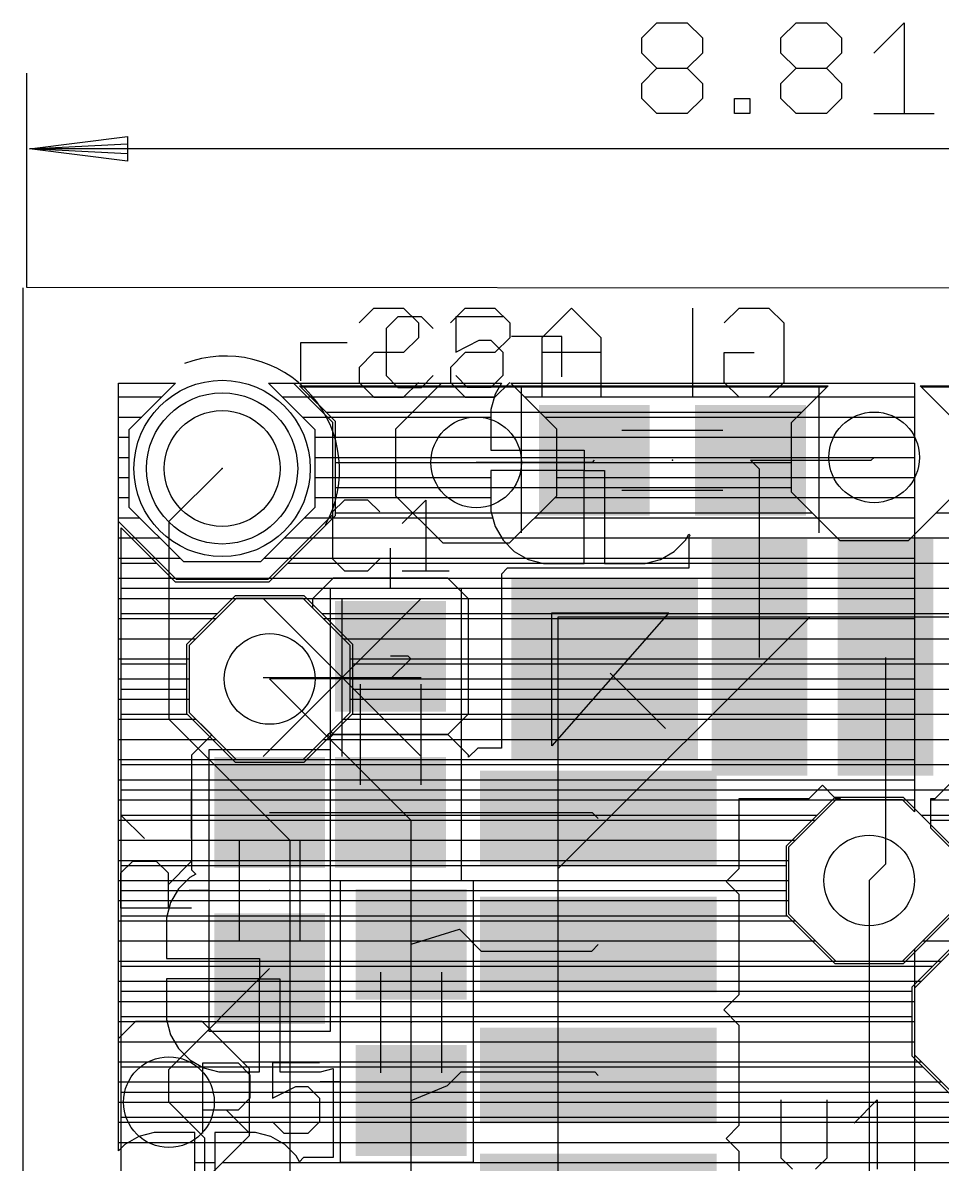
# Model space of a CAD drawing. Extents: x -0.7 to 18.8, y -1.7 to 21.4.
# Drawn here: x 6.78 to 11.42, y 15.64 to 21.39 of the extents above; entities that cross this region are included whole.
import ezdxf

# ---------------------------------------------------------------- set-up
doc = ezdxf.new("R2010")
doc.units = 0
for name, color, linetype in [('1', 22, 'CONTINUOUS'), ('15', 4, 'CONTINUOUS'), ('16', 175, 'CONTINUOUS'), ('17', 82, 'CONTINUOUS'), ('18', 82, 'CONTINUOUS'), ('2', 190, 'CONTINUOUS'), ('20', 7, 'CONTINUOUS'), ('21', 253, 'CONTINUOUS'), ('22', 253, 'CONTINUOUS'), ('23', 7, 'CONTINUOUS'), ('25', 253, 'CONTINUOUS'), ('26', 253, 'CONTINUOUS'), ('29', 253, 'CONTINUOUS'), ('30', 253, 'CONTINUOUS'), ('41', 22, 'CONTINUOUS'), ('51', 254, 'CONTINUOUS')]:
    doc.layers.add(name, color=color, linetype=linetype)

# ---------------------------------------------------------------- blocks, each defined once
blk = doc.blocks.new('RECT')
blk.add_solid([(-0.5, -0.5), (0.5, -0.5), (-0.5, 0.5), (0.5, 0.5)])
blk = doc.blocks.new('ROUNDP')
blk.add_circle((0, 0), 0.5)
blk = doc.blocks.new('ROUNDV')
blk.add_circle((0, 0), 0.5)

msp = doc.modelspace()

# ---------------------------------------------------------------- linework, layer by layer
at = {"layer": '1'}
for p, q in [((8.147, 19.5763), (9.1951, 19.5764)), ((8.3454, 19.3779), (8.147, 19.5763)), ((9.1951, 19.5764), (9.1632, 19.5211)), ((9.1632, 19.5211), (9.1424, 19.4436)), ((8.2161, 19.5072), (9.1594, 19.5072)), ((8.3177, 19.4056), (9.1424, 19.4056)), ((9.1424, 19.4436), (9.1424, 19.2384)), ((8.3454, 18.9149), (8.3454, 19.3779)), ((8.3454, 19.304), (9.1424, 19.304)), ((9.1424, 19.2384), (9.6123, 19.2384)), ((9.6123, 19.2384), (9.6123, 19.1368)), ((8.3454, 19.2024), (9.6123, 19.2024)), ((9.6525, 19.177), (9.0678, 19.177)), ((9.6631, 19.1876), (9.6525, 19.177)), ((10.4505, 19.1876), (11.0596, 19.1876)), ((10.496, 19.1421), (10.4505, 19.1876)), ((11.0596, 19.1876), (11.0744, 19.2024)), ((9.6123, 19.1368), (9.1424, 19.1368)), ((9.1424, 19.1368), (9.1424, 18.9316)), ((9.6123, 18.6669), (9.6123, 19.1368)), ((9.6123, 19.1368), (9.7139, 19.1368)), ((9.7139, 19.1368), (9.7139, 18.6669)), ((10.496, 18.194), (10.496, 19.1421)), ((8.3454, 19.1008), (9.1424, 19.1008)), ((9.6123, 19.1008), (9.7139, 19.1008)), ((8.3454, 18.9992), (9.1424, 18.9992)), ((9.6123, 18.9992), (9.7139, 18.9992)), ((7.2644, 15.7055), (7.2644, 18.8783)), ((7.2644, 18.8783), (7.5551, 18.5876)), ((8.0181, 18.5876), (8.3454, 18.9149)), ((8.3281, 18.8976), (9.1515, 18.8976)), ((9.1424, 18.9316), (9.1632, 18.8541)), ((9.6123, 18.8976), (9.7139, 18.8976)), ((9.1632, 18.8541), (9.2033, 18.7845)), ((7.2644, 18.796), (7.3467, 18.796)), ((8.2265, 18.796), (9.1967, 18.796)), ((9.2033, 18.7845), (9.26, 18.7278)), ((9.6123, 18.796), (9.7139, 18.796)), ((10.0662, 18.7278), (10.1229, 18.7845)), ((10.1229, 18.7845), (10.1402, 18.8146)), ((10.1295, 18.796), (10.1404, 18.796)), ((10.1402, 18.8146), (10.1471, 18.8078)), ((10.1471, 18.8078), (10.1404, 18.801)), ((10.1404, 18.801), (10.1404, 18.6436)), ((9.26, 18.7278), (9.3296, 18.6877)), ((9.9966, 18.6877), (10.0662, 18.7278)), ((7.2644, 18.6944), (7.4483, 18.6944)), ((8.1249, 18.6944), (9.3179, 18.6944)), ((9.3296, 18.6877), (9.4071, 18.6669)), ((9.4071, 18.6669), (9.6123, 18.6669)), ((9.6123, 18.6944), (9.7139, 18.6944)), ((9.7139, 18.6669), (9.9191, 18.6669)), ((9.9191, 18.6669), (9.9966, 18.6877)), ((10.0083, 18.6944), (10.1404, 18.6944)), ((7.2644, 18.5928), (7.5499, 18.5928)), ((8.0233, 18.5928), (9.1948, 18.5928)), ((8.3465, 18.5928), (8.2423, 18.4886)), ((8.9255, 18.5928), (8.3465, 18.5928)), ((9.0297, 18.4886), (8.9255, 18.5928)), ((9.2246, 18.6436), (9.1948, 18.6138)), ((9.1948, 18.6138), (9.1948, 17.7368)), ((10.1404, 18.6436), (9.2246, 18.6436)), ((7.5551, 18.5876), (8.0181, 18.5876)), ((7.2644, 18.4912), (8.2449, 18.4912)), ((7.8581, 18.4912), (7.62, 18.2531)), ((8.1947, 18.4912), (7.8581, 18.4912)), ((8.2423, 18.4436), (8.1947, 18.4912)), ((8.2423, 18.4886), (8.2423, 18.4436)), ((9.0271, 18.4912), (9.1948, 18.4912)), ((9.0297, 17.9095), (9.0297, 18.4886)), ((7.2644, 18.3896), (7.7565, 18.3896)), ((9.0297, 18.3896), (9.1948, 18.3896)), ((7.2644, 18.288), (7.6549, 18.288)), ((7.62, 18.2531), (7.62, 17.9165)), ((9.0297, 18.288), (9.1948, 18.288)), ((7.2644, 18.1864), (7.62, 18.1864)), ((8.7249, 18.1991), (8.636, 18.1991)), ((8.7376, 18.1864), (8.636, 18.0848)), ((8.7249, 18.1991), (8.7376, 18.1864)), ((9.0297, 18.1864), (9.1948, 18.1864)), ((11.131, 18.194), (11.131, 17.1508)), ((7.2644, 18.0848), (7.62, 18.0848)), ((8.636, 18.0848), (8.0264, 18.0848)), ((9.0297, 18.0848), (9.1948, 18.0848)), ((7.2644, 17.9832), (7.62, 17.9832)), ((9.0297, 17.9832), (9.1948, 17.9832)), ((7.62, 17.9165), (7.734, 17.8025)), ((8.9255, 17.8054), (9.0297, 17.9095)), ((7.2644, 17.8816), (7.6549, 17.8816)), ((9.0017, 17.8816), (9.1948, 17.8816)), ((7.734, 17.8025), (7.6327, 17.7012)), ((8.3188, 17.8025), (8.3341, 17.8178)), ((8.3312, 17.7901), (8.3188, 17.8025)), ((8.3465, 17.8054), (8.3312, 17.7901)), ((8.3341, 17.8178), (8.3465, 17.8054)), ((8.3465, 17.8054), (8.9255, 17.8054)), ((8.9255, 17.8054), (8.3465, 17.8054)), ((9.0297, 17.7012), (8.9255, 17.8054)), ((7.2644, 17.78), (7.7115, 17.78)), ((8.9509, 17.78), (9.1948, 17.78)), ((9.0762, 17.7368), (9.0297, 17.6903)), ((9.1948, 17.7368), (9.0762, 17.7368)), ((7.2644, 17.6784), (7.6327, 17.6784)), ((7.6327, 17.7012), (7.6327, 17.1222)), ((9.0297, 17.6903), (9.0297, 17.7012)), ((7.2644, 17.5768), (7.6327, 17.5768)), ((11.3824, 17.4828), (11.4612, 17.5616)), ((10.7474, 17.4828), (10.8135, 17.5489)), ((10.8135, 17.5489), (10.8796, 17.4828)), ((7.2644, 17.4752), (7.6327, 17.4752)), ((10.3944, 17.1298), (10.3944, 17.4828)), ((10.3944, 17.4828), (10.7474, 17.4828)), ((10.3944, 17.4752), (10.9024, 17.4752)), ((10.8807, 17.4752), (10.6426, 17.2371)), ((10.8796, 17.4828), (10.9024, 17.4828)), ((10.9024, 17.4752), (10.8807, 17.4752)), ((10.9024, 17.4828), (10.9024, 17.4752)), ((11.3596, 17.3329), (11.3596, 17.4828)), ((11.3596, 17.4828), (11.3824, 17.4828)), ((11.3596, 17.4752), (11.5316, 17.4752)), ((8.0264, 17.4117), (8.636, 17.4117)), ((8.636, 17.4117), (9.6527, 17.4117)), ((9.6527, 17.4117), (9.6832, 17.3812)), ((7.2644, 17.3736), (7.6327, 17.3736)), ((10.3944, 17.3736), (10.7791, 17.3736)), ((11.3596, 17.3736), (11.5316, 17.3736)), ((11.4554, 17.2371), (11.3596, 17.3329)), ((7.2644, 17.272), (7.6327, 17.272)), ((10.3944, 17.272), (10.6775, 17.272)), ((10.6426, 17.2371), (10.6426, 16.9005)), ((7.2644, 17.1704), (7.6327, 17.1704)), ((10.3944, 17.1704), (10.6426, 17.1704)), ((11.131, 17.1508), (11.049, 17.0688)), ((7.6534, 17.1014), (7.6233, 17.0841)), ((7.6327, 17.1222), (7.6534, 17.1014)), ((10.3283, 17.0637), (10.3944, 17.1298)), ((7.2644, 17.0688), (7.6081, 17.0688)), ((7.6233, 17.0841), (7.5666, 17.0274)), ((10.3944, 16.9976), (10.3283, 17.0637)), ((10.3334, 17.0688), (10.6426, 17.0688)), ((7.5666, 17.0274), (7.5265, 16.9578)), ((10.3944, 16.4947), (10.3944, 16.9976)), ((7.2644, 16.9672), (7.5319, 16.9672)), ((7.5265, 16.9578), (7.5057, 16.8803)), ((10.3944, 16.9672), (10.6426, 16.9672)), ((7.2644, 16.8656), (7.5057, 16.8656)), ((7.5057, 16.8803), (7.5057, 16.6751)), ((10.3944, 16.8656), (10.6775, 16.8656)), ((10.6426, 16.9005), (10.8807, 16.6624)), ((11.2173, 16.6624), (11.4554, 16.9005)), ((8.7398, 16.7471), (8.9831, 16.8233)), ((8.9831, 16.8233), (9.0932, 16.7132)), ((7.2644, 16.764), (7.5057, 16.764)), ((10.3944, 16.764), (10.7791, 16.764)), ((11.3189, 16.764), (11.4877, 16.764)), ((9.0932, 16.7132), (9.6502, 16.7132)), ((9.6502, 16.7132), (9.6832, 16.7462)), ((11.4554, 16.7037), (11.2776, 16.5259)), ((7.2644, 16.6624), (7.9756, 16.6624)), ((7.5057, 16.6751), (7.9756, 16.6751)), ((7.9756, 16.6751), (7.9756, 16.5735)), ((10.3944, 16.6624), (10.8807, 16.6624)), ((10.8807, 16.6624), (11.2173, 16.6624)), ((11.2173, 16.6624), (11.4141, 16.6624)), ((7.5184, 16.1163), (8.0264, 16.6243)), ((7.2644, 16.5608), (7.5057, 16.5608)), ((7.9756, 16.5735), (7.5057, 16.5735)), ((7.5057, 16.5735), (7.5057, 16.3683)), ((7.9756, 16.1036), (7.9756, 16.5735)), ((7.9756, 16.5735), (8.0772, 16.5735)), ((7.9756, 16.5608), (8.0772, 16.5608)), ((8.0772, 16.5735), (8.0772, 16.1036)), ((10.3944, 16.5608), (11.3125, 16.5608)), ((11.2776, 16.5259), (11.2776, 16.1893)), ((7.2644, 16.4592), (7.5057, 16.4592)), ((7.9756, 16.4592), (8.0772, 16.4592)), ((10.3156, 16.416), (10.3944, 16.4947)), ((10.3588, 16.4592), (11.2776, 16.4592)), ((10.3944, 16.3372), (10.3156, 16.416)), ((7.2644, 16.3576), (7.5086, 16.3576)), ((7.5057, 16.3683), (7.5265, 16.2907)), ((7.9756, 16.3576), (8.0772, 16.3576)), ((10.374, 16.3576), (11.2776, 16.3576)), ((7.5265, 16.2907), (7.5666, 16.2212)), ((10.3944, 15.8344), (10.3944, 16.3372)), ((7.2644, 16.256), (7.5465, 16.256)), ((7.9756, 16.256), (8.0772, 16.256)), ((10.3944, 16.256), (11.2776, 16.256)), ((7.5666, 16.2212), (7.6233, 16.1645)), ((11.2776, 16.1893), (11.5157, 15.9512)), ((7.2644, 16.1544), (7.6408, 16.1544)), ((7.5184, 15.9512), (7.5184, 16.1163)), ((7.6233, 16.1645), (7.6928, 16.1244)), ((7.6928, 16.1244), (7.7704, 16.1036)), ((7.9756, 16.1544), (8.0772, 16.1544)), ((8.2824, 16.1036), (8.3461, 16.1207)), ((8.3461, 16.1207), (8.3461, 15.6715)), ((10.3944, 16.1544), (11.3125, 16.1544)), ((7.7704, 16.1036), (7.9756, 16.1036)), ((8.0772, 16.1036), (8.2824, 16.1036)), ((8.9239, 16.0359), (8.9916, 16.1036)), ((8.9916, 16.1036), (9.6654, 16.1036)), ((9.6654, 16.1036), (9.6832, 16.0858)), ((7.2644, 16.0528), (8.3461, 16.0528)), ((8.7398, 15.9597), (8.9239, 16.0359)), ((10.3944, 16.0528), (11.4141, 16.0528)), ((7.2644, 15.9512), (8.3461, 15.9512)), ((7.6995, 15.7701), (7.5184, 15.9512)), ((10.3944, 15.9512), (11.5157, 15.9512)), ((7.2644, 15.8496), (8.3461, 15.8496)), ((10.3283, 15.7683), (10.3944, 15.8344)), ((10.3944, 15.8496), (12.528, 15.8496)), ((7.366, 15.7777), (7.2964, 15.7376)), ((7.4435, 15.7985), (7.366, 15.7777)), ((7.6487, 15.7985), (7.4435, 15.7985)), ((7.6487, 15.3286), (7.6487, 15.7985)), ((7.6995, 15.2778), (7.6995, 15.7701)), ((7.9555, 15.7985), (7.7503, 15.7985)), ((7.7503, 15.7985), (7.7503, 15.3286)), ((8.033, 15.7777), (7.9555, 15.7985)), ((8.1026, 15.7376), (8.033, 15.7777)), ((10.3944, 15.7022), (10.3283, 15.7683)), ((7.2644, 15.748), (7.3145, 15.748)), ((7.2964, 15.7376), (7.2644, 15.7055)), ((7.6487, 15.748), (7.7503, 15.748)), ((8.0845, 15.748), (8.3461, 15.748)), ((8.1593, 15.6809), (8.1026, 15.7376)), ((10.3486, 15.748), (12.5738, 15.748)), ((8.1767, 15.6508), (8.1593, 15.6809)), ((8.1974, 15.6715), (8.1767, 15.6508)), ((8.3461, 15.6715), (8.1974, 15.6715)), ((10.3944, 15.3492), (10.3944, 15.7022)), ((7.6487, 15.6464), (7.7503, 15.6464)), ((10.3944, 15.6464), (12.528, 15.6464))]:
    msp.add_line(p, q, dxfattribs=at)
at = {"layer": '15'}
for p, q in [((7.7866, 19.1464), (7.5184, 18.8782)), ((7.5184, 18.8782), (7.5184, 17.8816)), ((8.0264, 18.0848), (8.7376, 17.3736)), ((7.5184, 17.8816), (8.128, 17.272)), ((8.7376, 17.3736), (8.7376, 12.7)), ((8.128, 17.272), (8.128, 14.4272)), ((11.049, 17.0688), (11.049, 6.5278))]:
    msp.add_line(p, q, dxfattribs=at)
at = {"layer": '16'}
for p, q in [((8.1776, 19.5636), (10.8431, 19.5638)), ((8.3581, 19.3831), (8.1776, 19.5636)), ((8.1832, 19.558), (10.8373, 19.558)), ((10.8431, 19.5638), (10.6553, 19.376)), ((11.3057, 19.5638), (14.1838, 19.564)), ((11.4935, 19.376), (11.3057, 19.5638)), ((11.3115, 19.558), (14.1778, 19.558)), ((8.3102, 19.431), (10.7103, 19.431)), ((8.3581, 18.9097), (8.3581, 19.3831)), ((10.6553, 19.376), (10.6553, 19.0288)), ((8.3581, 19.304), (10.6553, 19.304)), ((8.3581, 19.177), (10.6553, 19.177)), ((8.3581, 19.05), (10.6553, 19.05)), ((10.6553, 19.0288), (10.9008, 18.7833)), ((11.248, 18.7833), (11.4935, 19.0288)), ((8.0233, 18.5749), (8.3581, 18.9097)), ((8.3581, 18.923), (10.7611, 18.923)), ((11.3877, 18.923), (14.1016, 18.923)), ((7.2771, 8.1609), (7.2771, 18.8477)), ((7.2771, 18.8477), (7.5499, 18.5749)), ((7.2771, 18.796), (7.3288, 18.796)), ((8.2444, 18.796), (10.8881, 18.796)), ((10.9008, 18.7833), (11.248, 18.7833)), ((11.2607, 18.796), (14.2286, 18.796)), ((7.2771, 18.669), (7.4558, 18.669)), ((8.1174, 18.669), (14.3556, 18.669)), ((7.2771, 18.542), (15.1184, 18.542)), ((7.5499, 18.5749), (8.0233, 18.5749)), ((7.8528, 18.5039), (7.6073, 18.2584)), ((8.2, 18.5039), (7.8528, 18.5039)), ((8.4455, 18.2584), (8.2, 18.5039)), ((7.2771, 18.415), (7.7639, 18.415)), ((8.2889, 18.415), (15.1183, 18.415)), ((7.2771, 18.288), (7.6369, 18.288)), ((7.6073, 18.2584), (7.6073, 17.9112)), ((8.4159, 18.288), (15.1183, 18.288)), ((8.4455, 17.9112), (8.4455, 18.2584)), ((7.2771, 18.161), (7.6073, 18.161)), ((8.4455, 18.161), (15.1183, 18.161)), ((7.2771, 18.034), (7.6073, 18.034)), ((8.4455, 18.034), (15.1183, 18.034)), ((7.2771, 17.907), (7.6115, 17.907)), ((7.6073, 17.9112), (7.8528, 17.6657)), ((8.2, 17.6657), (8.4455, 17.9112)), ((8.4413, 17.907), (15.1183, 17.907)), ((7.2771, 17.78), (7.7385, 17.78)), ((8.3143, 17.78), (15.1183, 17.78)), ((7.2771, 17.653), (15.1183, 17.653)), ((7.8528, 17.6657), (8.2, 17.6657)), ((7.2771, 17.526), (15.1183, 17.526)), ((10.8754, 17.4879), (10.6299, 17.2424)), ((11.2226, 17.4879), (10.8754, 17.4879)), ((11.4681, 17.2424), (11.2226, 17.4879)), ((7.2771, 17.399), (10.7865, 17.399)), ((11.3115, 17.399), (12.0057, 17.399)), ((7.2771, 17.272), (10.6595, 17.272)), ((10.6299, 17.2424), (10.6299, 16.8952)), ((7.2771, 17.145), (10.6299, 17.145)), ((7.2771, 17.018), (10.6299, 17.018)), ((7.2771, 16.891), (10.6341, 16.891)), ((10.6299, 16.8952), (10.8754, 16.6497)), ((11.2226, 16.6497), (11.4681, 16.8952)), ((7.2771, 16.764), (10.7611, 16.764)), ((11.5104, 16.7767), (11.2649, 16.5312)), ((11.3369, 16.764), (11.4977, 16.764)), ((7.2771, 16.637), (11.3707, 16.637)), ((10.8754, 16.6497), (11.2226, 16.6497)), ((11.2649, 16.5312), (11.2649, 16.184)), ((7.2771, 16.51), (11.2649, 16.51)), ((7.2771, 16.383), (11.2649, 16.383)), ((7.2771, 16.256), (11.2649, 16.256)), ((11.2649, 16.184), (11.5104, 15.9385)), ((7.2771, 16.129), (11.3199, 16.129)), ((7.2771, 16.002), (11.4469, 16.002)), ((7.2771, 15.875), (15.1181, 15.875)), ((7.2771, 15.748), (15.1181, 15.748))]:
    msp.add_line(p, q, dxfattribs=at)
at = {"layer": '2'}
for p, q in [((7.2644, 19.5762), (7.5519, 19.5763)), ((7.2644, 16.2719), (7.2644, 19.5762)), ((7.5519, 19.5763), (7.3167, 19.341)), ((8.2565, 19.341), (8.0212, 19.5763)), ((8.0212, 19.5763), (8.8924, 19.5763)), ((8.8924, 19.5763), (8.6614, 19.3453)), ((9.2432, 19.5764), (11.2776, 19.5765)), ((9.4742, 19.3453), (9.2432, 19.5764)), ((11.2776, 19.5765), (11.2776, 17.4149)), ((7.2644, 19.5072), (7.4829, 19.5072)), ((8.0903, 19.5072), (8.8233, 19.5072)), ((9.3123, 19.5072), (11.2776, 19.5072)), ((7.2644, 19.4056), (7.3813, 19.4056)), ((8.1919, 19.4056), (8.7217, 19.4056)), ((9.4139, 19.4056), (11.2776, 19.4056)), ((7.3167, 19.341), (7.3167, 18.9518)), ((8.2565, 18.9518), (8.2565, 19.341)), ((8.6614, 19.3453), (8.6614, 19.0087)), ((9.4742, 19.0087), (9.4742, 19.3453)), ((7.2644, 19.304), (7.3167, 19.304)), ((8.2565, 19.304), (8.6614, 19.304)), ((9.4742, 19.304), (11.2776, 19.304)), ((7.2644, 19.2024), (7.3167, 19.2024)), ((8.2565, 19.2024), (8.6614, 19.2024)), ((9.4742, 19.2024), (11.2776, 19.2024)), ((11.0744, 19.2024), (11.176, 19.2024)), ((7.2644, 19.1008), (7.3167, 19.1008)), ((8.2565, 19.1008), (8.6614, 19.1008)), ((9.4742, 19.1008), (11.2776, 19.1008)), ((7.2644, 18.9992), (7.3167, 18.9992)), ((8.2565, 18.9992), (8.6709, 18.9992)), ((8.6614, 19.0087), (8.8995, 18.7706)), ((9.2361, 18.7706), (9.4742, 19.0087)), ((9.4647, 18.9992), (11.2776, 18.9992)), ((7.3167, 18.9518), (7.592, 18.6765)), ((7.9812, 18.6765), (8.2565, 18.9518)), ((7.2644, 18.8976), (7.3709, 18.8976)), ((8.2023, 18.8976), (8.7725, 18.8976)), ((9.3631, 18.8976), (11.2776, 18.8976)), ((7.2644, 18.796), (7.4725, 18.796)), ((8.1007, 18.796), (8.8741, 18.796)), ((8.8995, 18.7706), (9.2361, 18.7706)), ((9.2615, 18.796), (11.2776, 18.796)), ((7.2644, 18.6944), (7.5741, 18.6944)), ((7.592, 18.6765), (7.9812, 18.6765)), ((7.9991, 18.6944), (11.2776, 18.6944)), ((7.2644, 18.5928), (11.2776, 18.5928)), ((7.2644, 18.4912), (11.2776, 18.4912)), ((7.8581, 18.4912), (7.62, 18.2531)), ((8.1947, 18.4912), (7.8581, 18.4912)), ((8.4328, 18.2531), (8.1947, 18.4912)), ((7.2644, 18.3896), (7.7565, 18.3896)), ((8.2963, 18.3896), (11.2776, 18.3896)), ((7.2644, 18.288), (7.6549, 18.288)), ((7.62, 18.2531), (7.62, 17.9165)), ((8.3979, 18.288), (11.2776, 18.288)), ((8.4328, 17.9165), (8.4328, 18.2531)), ((7.2644, 18.1864), (7.62, 18.1864)), ((8.4328, 18.1864), (11.2776, 18.1864)), ((7.2644, 18.0848), (7.62, 18.0848)), ((8.4328, 18.0848), (11.2776, 18.0848)), ((7.2644, 17.9832), (7.62, 17.9832)), ((8.4328, 17.9832), (11.2776, 17.9832)), ((7.62, 17.9165), (7.8581, 17.6784)), ((8.1947, 17.6784), (8.4328, 17.9165)), ((7.2644, 17.8816), (7.6549, 17.8816)), ((8.3979, 17.8816), (11.2776, 17.8816)), ((7.2644, 17.78), (7.7565, 17.78)), ((8.2963, 17.78), (11.2776, 17.78)), ((7.2644, 17.6784), (7.8581, 17.6784)), ((7.8581, 17.6784), (8.1947, 17.6784)), ((8.1947, 17.6784), (11.2776, 17.6784)), ((7.2644, 17.5768), (11.2776, 17.5768)), ((7.2644, 17.4752), (11.2776, 17.4752)), ((10.8807, 17.4752), (10.6426, 17.2371)), ((11.2173, 17.4752), (10.8807, 17.4752)), ((11.2776, 17.4149), (11.2173, 17.4752)), ((7.2644, 17.3736), (10.7791, 17.3736)), ((7.2644, 17.272), (10.6775, 17.272)), ((10.6426, 17.2371), (10.6426, 16.9005)), ((7.2644, 17.1704), (10.6426, 17.1704)), ((7.2644, 17.0688), (10.6426, 17.0688)), ((7.2644, 16.9672), (10.6426, 16.9672)), ((7.2644, 16.8656), (10.6775, 16.8656)), ((10.6426, 16.9005), (10.8807, 16.6624)), ((7.2644, 16.764), (10.7791, 16.764)), ((11.2173, 16.6624), (11.2776, 16.7227)), ((11.2776, 16.7227), (11.2776, 6.1976)), ((7.2644, 16.6624), (10.8807, 16.6624)), ((10.8807, 16.6624), (11.2173, 16.6624)), ((11.2173, 16.6624), (11.2776, 16.6624)), ((7.2644, 16.5608), (11.2776, 16.5608)), ((7.2644, 16.4592), (11.2776, 16.4592)), ((7.3501, 16.3576), (7.2644, 16.2719)), ((7.2644, 16.3576), (11.2776, 16.3576)), ((7.6867, 16.3576), (7.3501, 16.3576)), ((7.9248, 16.1195), (7.6867, 16.3576)), ((7.7883, 16.256), (11.2776, 16.256)), ((7.8899, 16.1544), (11.2776, 16.1544)), ((7.9248, 15.7829), (7.9248, 16.1195)), ((7.9248, 16.0528), (11.2776, 16.0528)), ((7.9248, 15.9512), (11.2776, 15.9512)), ((7.9248, 15.8496), (11.2776, 15.8496)), ((7.6867, 15.5448), (7.9248, 15.7829)), ((7.8899, 15.748), (11.2776, 15.748)), ((7.7883, 15.6464), (11.2776, 15.6464))]:
    msp.add_line(p, q, dxfattribs=at)
at = {"layer": '20'}
for p, q in [((6.7818, 20.0564), (6.7818, 7.9654)), ((15.6257, 20.0535), (6.8022, 20.058))]:
    msp.add_line(p, q, dxfattribs=at)
at = {"layer": '21'}
for p, q in [((9.4996, 19.812), (9.2456, 19.812)), ((9.4996, 19.6088), (9.4996, 19.812)), ((9.2964, 18.8214), (9.2964, 19.558)), ((9.2964, 19.558), (10.795, 19.558)), ((10.795, 19.558), (10.795, 18.8214)), ((8.636, 18.542), (8.636, 18.7452)), ((8.3312, 18.542), (8.3312, 17.7292)), ((8.3312, 18.542), (8.636, 18.542)), ((8.636, 18.542), (8.9916, 18.542)), ((8.9916, 18.542), (8.9916, 17.0688)), ((9.4488, 17.7482), (9.4488, 18.4186)), ((9.4488, 18.4186), (10.0384, 18.4186)), ((10.0384, 18.4186), (9.4488, 17.7482)), ((9.4488, 18.3896), (10.0129, 18.3896)), ((9.988, 18.3972), (9.48, 18.3972)), ((9.48, 18.3972), (9.48, 17.8892)), ((9.4488, 18.288), (9.9235, 18.288)), ((9.4488, 18.1864), (9.8342, 18.1864)), ((9.4488, 18.0848), (9.7448, 18.0848)), ((9.7428, 18.1138), (10.0222, 17.8344)), ((9.4488, 17.9832), (9.6555, 17.9832)), ((9.4488, 17.8816), (9.5661, 17.8816)), ((7.7216, 17.018), (7.7216, 17.7292)), ((7.7216, 17.7292), (8.3312, 17.7292)), ((8.3312, 17.7292), (8.3312, 16.3068)), ((9.4488, 17.78), (9.4768, 17.78)), ((8.382, 17.0688), (8.382, 16.0528)), ((8.382, 17.0688), (8.9916, 17.0688)), ((8.9916, 17.0688), (9.0526, 17.0688)), ((9.0526, 17.0688), (9.0526, 15.6464)), ((7.7216, 17.018), (7.62, 17.018)), ((7.7216, 16.3068), (7.7216, 17.018)), ((8.3312, 16.3068), (7.7216, 16.3068)), ((8.382, 16.0528), (8.2804, 16.0528)), ((8.382, 16.0528), (8.382, 15.6464)), ((9.0526, 15.6464), (8.382, 15.6464))]:
    msp.add_line(p, q, dxfattribs=at)
at = {"layer": '22'}
for p, q in [((8.1839, 19.5885), (8.1839, 19.7815)), ((8.1839, 19.7815), (8.4176, 19.7815))]:
    msp.add_line(p, q, dxfattribs=at)
msp.add_arc((7.8035, 19.1378), 0.5753, 331.3533, 111.0186, dxfattribs=at)
at = {"layer": '23'}
for p in [(10.0568, 19.1876), (7.7866, 19.1464), (8.636, 17.8054), (8.0264, 17.018), (8.7398, 16.3534)]:
    msp.add_point(p, dxfattribs=at)
at = {"layer": '25'}
for p, q in [((8.6728, 19.9112), (8.6135, 19.8519)), ((8.7915, 19.9112), (8.6728, 19.9112)), ((8.8508, 19.8519), (8.7915, 19.9112)), ((9.2016, 19.9112), (8.9643, 19.9112)), ((8.9643, 19.9112), (8.9643, 19.7333)), ((8.6135, 19.8519), (8.6135, 19.6146)), ((8.9643, 19.7333), (9.083, 19.7926)), ((9.083, 19.7926), (9.1423, 19.7926)), ((9.1423, 19.7926), (9.2016, 19.7333)), ((9.2016, 19.7333), (9.2016, 19.6146)), ((8.6135, 19.6146), (8.6728, 19.5553)), ((8.7915, 19.5553), (8.8508, 19.6146)), ((9.0236, 19.5553), (8.9643, 19.6146)), ((9.2016, 19.6146), (9.1423, 19.5553)), ((8.6728, 19.5553), (8.7915, 19.5553)), ((9.1423, 19.5553), (9.0236, 19.5553)), ((8.4032, 18.9868), (8.3439, 18.9275)), ((8.5219, 18.9868), (8.4032, 18.9868)), ((8.5812, 18.9275), (8.5219, 18.9868)), ((8.6947, 18.8682), (8.8134, 18.9868)), ((8.8134, 18.9868), (8.8134, 18.6309)), ((8.3439, 18.9275), (8.3439, 18.6902)), ((8.3439, 18.6902), (8.4032, 18.6309)), ((8.5219, 18.6309), (8.5812, 18.6902)), ((8.4032, 18.6309), (8.5219, 18.6309)), ((8.6947, 18.6309), (8.932, 18.6309)), ((7.6327, 17.2799), (7.6327, 17.5172)), ((7.3954, 17.2799), (7.2768, 17.3986)), ((7.2768, 17.3986), (7.6327, 17.3986)), ((7.2768, 17.1071), (7.3361, 17.1664)), ((7.3361, 17.1664), (7.4548, 17.1664)), ((7.4548, 17.1664), (7.5141, 17.1071)), ((7.5141, 17.0477), (7.6327, 17.1664)), ((7.2768, 16.9291), (7.2768, 17.1071)), ((7.5141, 17.1071), (7.5141, 16.9291)), ((7.6327, 16.9291), (7.2768, 16.9291)), ((7.6897, 15.7927), (7.6897, 16.1486)), ((7.6897, 16.1486), (7.8676, 16.1486)), ((7.8676, 16.1486), (7.9269, 16.0893)), ((8.2778, 16.1486), (8.0405, 16.1486)), ((8.0405, 16.1486), (8.0405, 15.9707)), ((7.9269, 16.0893), (7.9269, 15.9707)), ((8.0405, 15.9707), (8.1591, 16.03)), ((8.1591, 16.03), (8.2184, 16.03)), ((8.2184, 16.03), (8.2778, 15.9707)), ((7.9269, 15.9707), (7.8676, 15.9113)), ((8.2778, 15.9707), (8.2778, 15.852)), ((10.6046, 15.9621), (10.6046, 15.6708)), ((10.8376, 15.6708), (10.8376, 15.9621)), ((10.9729, 15.8456), (11.0894, 15.9621)), ((11.0894, 15.9621), (11.0894, 15.6126)), ((7.8676, 15.9113), (7.6897, 15.9113)), ((7.8083, 15.9113), (7.9269, 15.7927)), ((8.0998, 15.7927), (8.0405, 15.852)), ((8.2778, 15.852), (8.2184, 15.7927)), ((8.2184, 15.7927), (8.0998, 15.7927)), ((10.6046, 15.6708), (10.6628, 15.6126)), ((10.7793, 15.6126), (10.8376, 15.6708))]:
    msp.add_line(p, q, dxfattribs=at)
at = {"layer": '26'}
for p, q in [((8.4771, 19.8801), (8.552, 19.955)), ((8.552, 19.955), (8.7019, 19.955)), ((8.7019, 19.955), (8.7768, 19.8801)), ((8.9375, 19.8801), (9.0124, 19.955)), ((9.0124, 19.955), (9.1623, 19.955)), ((9.1623, 19.955), (9.2372, 19.8801)), ((9.5478, 19.955), (9.3979, 19.8051)), ((9.6976, 19.8051), (9.5478, 19.955)), ((10.158, 19.955), (10.158, 19.5054)), ((10.3187, 19.8801), (10.3936, 19.955)), ((10.3936, 19.955), (10.5435, 19.955)), ((10.5435, 19.955), (10.6184, 19.8801)), ((8.7768, 19.8801), (8.7768, 19.8051)), ((9.2372, 19.8801), (9.2372, 19.8051)), ((10.6184, 19.8801), (10.6184, 19.5803)), ((8.7768, 19.8051), (8.7019, 19.7302)), ((9.2372, 19.8051), (9.1623, 19.7302)), ((9.3979, 19.8051), (9.3979, 19.5054)), ((9.6976, 19.5054), (9.6976, 19.8051)), ((8.552, 19.7302), (8.4771, 19.6553)), ((8.7019, 19.7302), (8.552, 19.7302)), ((9.0124, 19.7302), (8.9375, 19.6553)), ((9.1623, 19.7302), (9.0124, 19.7302)), ((9.6976, 19.7302), (9.3979, 19.7302)), ((10.3187, 19.5803), (10.3187, 19.7302)), ((10.3187, 19.7302), (10.4685, 19.7302)), ((8.4771, 19.6553), (8.4771, 19.5803)), ((8.9375, 19.6553), (8.9375, 19.5803)), ((8.4771, 19.5803), (8.552, 19.5054)), ((8.7019, 19.5054), (8.7768, 19.5803)), ((8.9375, 19.5803), (9.0124, 19.5054)), ((9.1623, 19.5054), (9.2372, 19.5803)), ((10.3936, 19.5054), (10.3187, 19.5803)), ((10.6184, 19.5803), (10.5435, 19.5054)), ((8.552, 19.5054), (8.7019, 19.5054)), ((9.0124, 19.5054), (9.1623, 19.5054)), ((10.158, 19.5054), (9.8583, 19.5054)), ((10.5435, 19.5054), (10.3936, 19.5054))]:
    msp.add_line(p, q, dxfattribs=at)
at = {"layer": '51'}
for p, q in [((9.903, 21.317), (9.9793, 21.3933)), ((9.9793, 21.3933), (10.1318, 21.3933)), ((10.1318, 21.3933), (10.208, 21.317)), ((10.6046, 21.317), (10.6809, 21.3933)), ((10.6809, 21.3933), (10.8334, 21.3933)), ((10.8334, 21.3933), (10.9097, 21.317)), ((11.0724, 21.2408), (11.2249, 21.3933)), ((11.2249, 21.3933), (11.2249, 20.9357)), ((9.903, 21.2408), (9.903, 21.317)), ((10.208, 21.317), (10.208, 21.2408)), ((10.6046, 21.2408), (10.6046, 21.317)), ((10.9097, 21.317), (10.9097, 21.2408)), ((9.9793, 21.1645), (9.903, 21.2408)), ((10.208, 21.2408), (10.1318, 21.1645)), ((10.6809, 21.1645), (10.6046, 21.2408)), ((10.9097, 21.2408), (10.8334, 21.1645)), ((6.8022, 20.058), (6.8021, 21.1387)), ((9.903, 21.0882), (9.9793, 21.1645)), ((9.9793, 21.1645), (10.1318, 21.1645)), ((10.1318, 21.1645), (10.208, 21.0882)), ((10.6046, 21.0882), (10.6809, 21.1645)), ((10.6809, 21.1645), (10.8334, 21.1645)), ((10.8334, 21.1645), (10.9097, 21.0882)), ((9.903, 21.012), (9.903, 21.0882)), ((10.208, 21.0882), (10.208, 21.012)), ((10.6046, 21.012), (10.6046, 21.0882)), ((10.9097, 21.0882), (10.9097, 21.012)), ((9.9793, 20.9357), (9.903, 21.012)), ((10.208, 21.012), (10.1318, 20.9357)), ((10.3707, 20.9357), (10.3707, 21.012)), ((10.3707, 21.012), (10.447, 21.012)), ((10.447, 21.012), (10.447, 20.9357)), ((10.6809, 20.9357), (10.6046, 21.012)), ((10.9097, 21.012), (10.8334, 20.9357)), ((10.1318, 20.9357), (9.9793, 20.9357)), ((10.447, 20.9357), (10.3707, 20.9357)), ((10.8334, 20.9357), (10.6809, 20.9357)), ((11.0724, 20.9357), (11.3774, 20.9357)), ((6.8149, 20.7577), (7.3101, 20.8201)), ((6.8149, 20.7577), (7.3102, 20.7831)), ((7.3101, 20.8201), (7.3102, 20.6953)), ((15.6003, 20.7583), (6.8149, 20.7577)), ((7.3102, 20.6953), (6.8149, 20.7577)), ((7.3102, 20.7323), (6.8149, 20.7577)), ((9.8028, 19.34), (10.3108, 19.34)), ((10.3108, 19.0352), (9.8028, 19.0352)), ((7.9941, 18.4912), (8.7906, 17.6946)), ((7.9941, 17.6946), (8.7906, 18.4912)), ((8.3924, 17.6946), (8.3924, 18.4912)), ((9.48, 17.1272), (10.75, 18.3972)), ((13.4424, 18.3972), (9.48, 18.3972)), ((9.48, 18.3972), (9.48, 14.4348)), ((10.6738, 18.3972), (10.3182, 18.3972)), ((11.3088, 18.3972), (10.9532, 18.3972)), ((7.9941, 18.0929), (8.7906, 18.0929)), ((8.4836, 17.5514), (8.4836, 18.0594)), ((8.7884, 18.0594), (8.7884, 17.5514)), ((9.48, 17.559), (9.48, 17.2034)), ((7.874, 16.764), (7.874, 17.272)), ((8.1788, 17.272), (8.1788, 16.764)), ((9.48, 16.924), (9.48, 16.5684)), ((8.5874, 16.0994), (8.5874, 16.6074)), ((8.8922, 16.6074), (8.8922, 16.0994)), ((9.48, 16.2636), (9.48, 15.908))]:
    msp.add_line(p, q, dxfattribs=at)

# ---------------------------------------------------------------- block references
at = {"layer": '1', "xscale": 0.4318, "yscale": 0.4318}
for p in [(9.6631, 19.1876), (10.4505, 19.1876)]:
    msp.add_blockref('RECT', p, dxfattribs=at)
at = {"layer": '1'}
for p, xscale, yscale, rotation in [((10.496, 18.194), 0.3556, 1.0668, 180), ((11.131, 18.194), 0.3556, 1.0668, 180), ((8.636, 18.1991), 0.4318, 0.4318, 270), ((8.0264, 17.4117), 0.4318, 0.4318, 90), ((8.636, 17.4117), 0.4318, 0.4318, 270), ((9.6832, 17.3812), 0.3556, 1.0668, 270), ((8.7398, 16.7471), 0.4318, 0.4318, 90), ((9.6832, 16.7462), 0.3556, 1.0668, 270), ((8.0264, 16.6243), 0.4318, 0.4318, 90), ((9.6832, 16.0858), 0.3556, 1.0668, 270), ((8.7398, 15.9597), 0.4318, 0.4318, 90)]:
    msp.add_blockref('RECT', p, dxfattribs=dict(at, xscale=xscale, yscale=yscale, rotation=rotation))
at = {"layer": '17'}
for xscale, yscale in [(0.762, 0.762), (0.762, 0.762), (0.5842, 0.5842), (0.5842, 0.5842)]:
    msp.add_blockref('ROUNDP', (7.7866, 19.1464), dxfattribs=dict(at, xscale=xscale, yscale=yscale))
at = {"layer": '18', "xscale": 0.4572, "yscale": 0.4572}
for p in [(9.0678, 19.177), (9.0678, 19.177), (9.0678, 19.177), (9.0678, 19.177), (11.0744, 19.2024), (11.0744, 19.2024), (11.0744, 19.2024), (11.0744, 19.2024), (8.0264, 18.0848), (8.0264, 18.0848), (8.0264, 18.0848), (8.0264, 18.0848), (11.049, 17.0688), (11.049, 17.0688), (11.049, 17.0688), (11.049, 17.0688), (7.5184, 15.9512), (7.5184, 15.9512), (7.5184, 15.9512), (7.5184, 15.9512)]:
    msp.add_blockref('ROUNDV', p, dxfattribs=at)
at = {"layer": '29'}
for name, p, xscale, yscale in [('ROUNDP', (7.7866, 19.1464), 0.889, 0.889), ('RECT', (9.6631, 19.1876), 0.5588, 0.5588), ('RECT', (10.4505, 19.1876), 0.5588, 0.5588)]:
    msp.add_blockref(name, p, dxfattribs=dict(at, xscale=xscale, yscale=yscale))
for p, xscale, yscale, rotation in [((10.496, 18.194), 0.4826, 1.1938, 180), ((11.131, 18.194), 0.4826, 1.1938, 180), ((8.636, 18.1991), 0.5588, 0.5588, 270), ((8.0264, 17.4117), 0.5588, 0.5588, 90), ((8.636, 17.4117), 0.5588, 0.5588, 270), ((9.6832, 17.3812), 0.4826, 1.1938, 270), ((8.7398, 16.7471), 0.5588, 0.5588, 90), ((9.6832, 16.7462), 0.4826, 1.1938, 270), ((8.0264, 16.6243), 0.5588, 0.5588, 90), ((9.6832, 16.0858), 0.4826, 1.1938, 270), ((8.7398, 15.9597), 0.5588, 0.5588, 90), ((9.6832, 15.4508), 0.4826, 1.1938, 270)]:
    msp.add_blockref('RECT', p, dxfattribs=dict(at, xscale=xscale, yscale=yscale, rotation=rotation))
at = {"layer": '30', "xscale": 0.889, "yscale": 0.889}
msp.add_blockref('ROUNDP', (7.7866, 19.1464), dxfattribs=at)
at = {"layer": '41', "xscale": 0.9398, "yscale": 0.9144}
msp.add_blockref('RECT', (9.7155, 18.1356), dxfattribs=at)
at = {"layer": '51', "xscale": 0.1524, "yscale": 0.3048}
for p in [(9.8282, 19.1876), (10.2854, 19.1876)]:
    msp.add_blockref('RECT', p, dxfattribs=at)
for p, rotation in [((8.636, 18.034), 270), ((8.636, 17.5768), 270), ((8.0264, 17.2466), 90), ((8.0264, 16.7894), 90), ((8.7398, 16.582), 90), ((8.7398, 16.1248), 90)]:
    msp.add_blockref('RECT', p, dxfattribs=dict(at, rotation=rotation))

doc.saveas('drawing.dxf')
